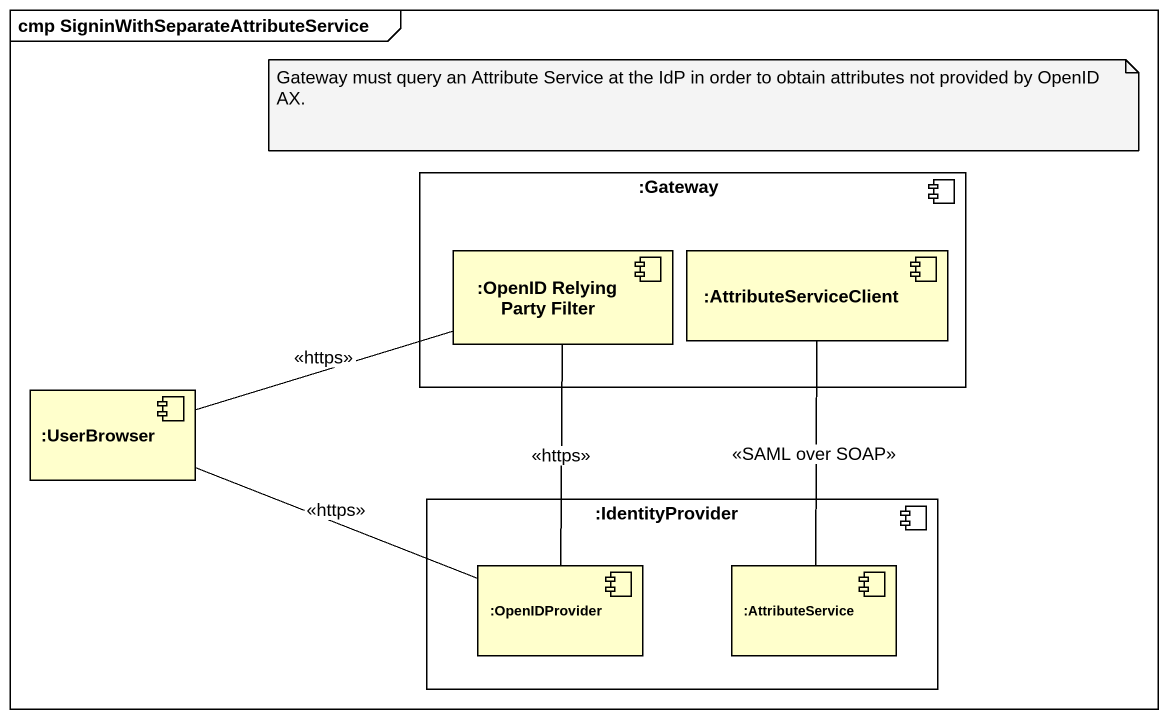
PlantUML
@startuml
mainframe cmp SigninWithSeparateAttributeService
component ":Gateway" as Gateway {
  component ":OpenID Relying Party Filter" as OpenID_Relying_Party_Filter
  component ":AttributeServiceClient" as AttributeServiceClient
}
component ":UserBrowser" as UserBrowser
component ":IdentityProvider" as IdentityProvider {
  component ":OpenIDProvider" as OpenIDProvider
  component ":AttributeService" as AttributeService
}
AttributeServiceClient -- AttributeService : <<SAML over SOAP>>
UserBrowser -right- OpenID_Relying_Party_Filter : <<https>>
UserBrowser -right- OpenIDProvider : <<https>>
OpenIDProvider -up- OpenID_Relying_Party_Filter : <<https>>
note as N1
  Gateway must query an Attribute Service at the IdP in order to obtain attributes not provided by OpenID AX.
end note
@enduml
